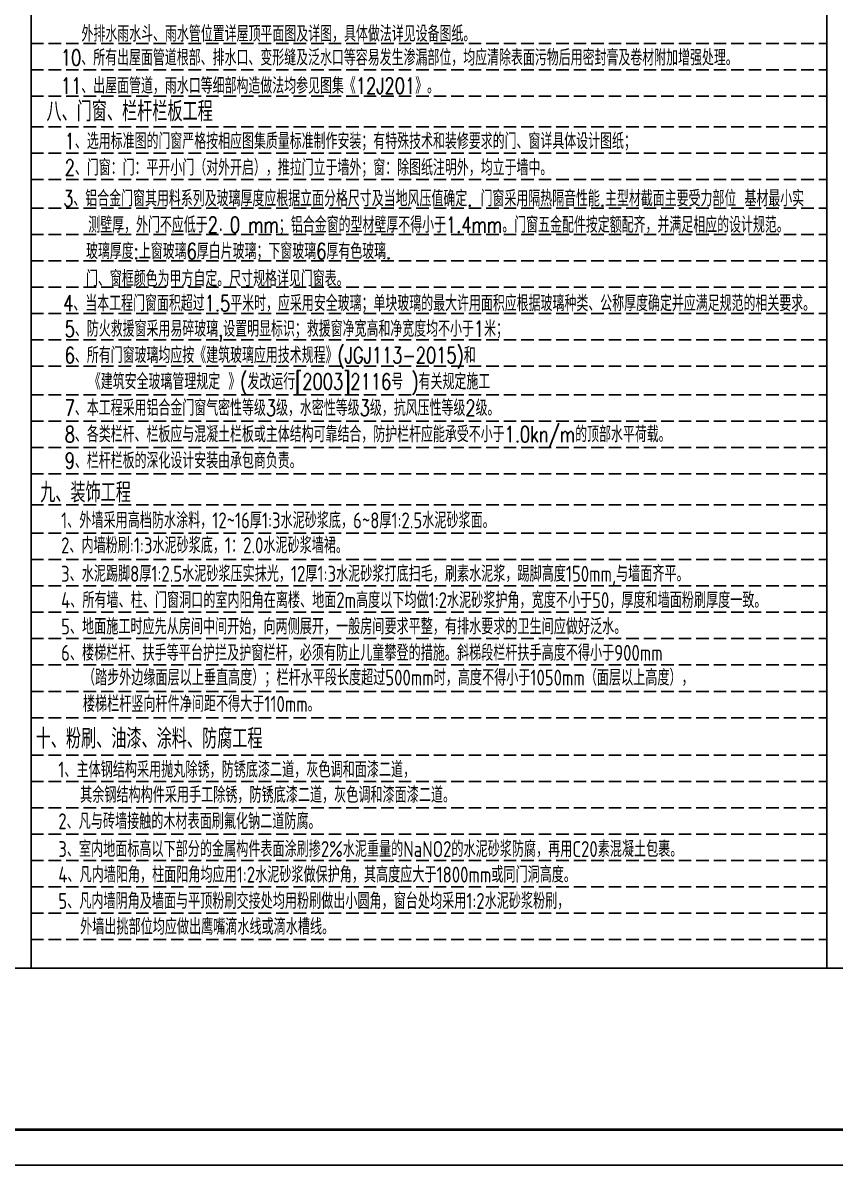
# Model space of a CAD drawing. Extents: x 177291 to 1288761, y 177638 to 322898.
# Drawn here: x 270480 to 286721, y 272928 to 295766 of the extents above; entities that cross this region are included whole.
import ezdxf

# ---------------------------------------------------------------- set-up
doc = ezdxf.new("R2010")
doc.units = 0
doc.header["$LTSCALE"] = 1000
doc.linetypes.add('DASH', pattern=[0.35, 0.25, -0.1])
for name, color, linetype in [('BORDER', 7, 'Continuous'), ('PUB_TITLE', 4, 'Continuous'), ('填充', 251, 'Continuous'), ('文字', 7, 'Continuous')]:
    doc.layers.add(name, color=color, linetype=linetype)
doc.styles.add('C', font='tssdeng.shx', dxfattribs={"height": 3, "bigfont": 'tssdchn.shx'})
doc.styles.add('HZTXT', font='romans.shx', dxfattribs={"width": 0.75, "height": 300, "bigfont": 'HZTXT.shx'})

msp = doc.modelspace()

# ---------------------------------------------------------------- linework, layer by layer
at = {"layer": 'BORDER', "const_width": 53.03}
msp.add_lwpolyline([(251948.07, 273635.42), (251948.07, 314221.27), (308937.97, 314221.27), (308937.97, 273635.42)], close=True, dxfattribs=at)
at = {"layer": 'PUB_TITLE'}
msp.add_lwpolyline([(250180.39, 272928.35), (250180.39, 314928.34), (309645.04, 314928.34), (309645.04, 272928.35)], close=True, dxfattribs=at)
at = {"layer": '填充'}
for p, q in [((270644.34, 310177.64), (270644.34, 276866.33)), ((286556.27, 310177.64), (286556.27, 276866.33)), ((254108.75, 276866.33), (302001.99, 276866.33))]:
    msp.add_line(p, q, dxfattribs=at)
at = {"layer": '填充', "linetype": 'DASH'}
for p, q in [((270644.34, 295354.19), (286556.27, 295354.19)), ((270644.34, 294827.25), (286556.27, 294827.25)), ((270644.34, 294300.31), (286556.27, 294300.31)), ((270644.34, 293684.78), (286556.27, 293684.78)), ((270644.34, 293157.84), (286556.27, 293157.84)), ((270644.34, 292630.9), (286556.27, 292630.9)), ((270644.34, 292060.82), (286556.27, 292060.82)), ((270644.34, 291533.89), (286556.27, 291533.89)), ((270644.34, 291006.95), (286556.27, 291006.95)), ((270644.34, 290480.01), (286556.27, 290480.01)), ((270644.34, 289953.07), (286556.27, 289953.07)), ((270644.34, 289426.13), (286556.27, 289426.13)), ((270644.34, 288899.19), (286556.27, 288899.19)), ((270644.34, 288329.12), (286556.27, 288329.12)), ((270644.34, 287802.18), (286556.27, 287802.18)), ((270644.34, 287275.24), (286556.27, 287275.24)), ((270644.34, 286748.3), (286556.27, 286748.3)), ((270644.34, 286131.4), (286556.27, 286131.4)), ((270644.34, 285562.69), (286556.27, 285562.69)), ((270644.34, 285035.75), (286556.27, 285035.75)), ((270644.34, 284508.82), (286556.27, 284508.82)), ((270644.34, 283981.88), (286556.27, 283981.88)), ((270644.34, 283454.94), (286556.27, 283454.94)), ((270644.34, 282928), (286556.27, 282928)), ((270644.34, 282401.06), (286556.27, 282401.06)), ((270644.34, 281874.13), (286556.27, 281874.13)), ((270644.34, 281126.86), (286556.27, 281126.86)), ((270644.34, 280599.92), (286556.27, 280599.92)), ((270644.34, 280072.98), (286556.27, 280072.98)), ((270644.34, 279546.04), (286556.27, 279546.04)), ((270644.34, 279019.11), (286556.27, 279019.11)), ((270644.34, 278492.17), (286556.27, 278492.17)), ((270644.34, 277965.23), (286556.27, 277965.23)), ((270644.34, 277965.23), (286556.27, 277965.23)), ((270644.34, 277438.29), (286556.27, 277438.29)), ((270644.34, 277438.29), (286556.27, 277438.29))]:
    msp.add_line(p, q, dxfattribs=at)

# ---------------------------------------------------------------- texts
at = {"style": 'HZTXT', "width": 0.75}
for s, p in [('外排水雨水斗、雨水管位置详屋顶平面图及详图，具体做法详见设备图纸。', (271651.62, 295389)), ('10、所有出屋面管道根部、排水口、变形缝及泛水口等容易发生渗漏部位，均应清除表面污物后用密封膏及卷材附加增强处理。', (271239.55, 294912.03)), ('11、出屋面管道，雨水口等细部构造做法均参见图集《12J201》。', (271239.55, 294349.97)), ('1、选用标准图的门窗严格按相应图集质量标准制作安装；有特殊技术和装修要求的门、窗详具体设计图纸；', (271315.95, 293241.52)), ('2、门窗：门：平开小门（对外开启），推拉门立于墙外；窗：除图纸注明外，均立于墙中。', (271315.95, 292712.91)), ('5、防火救援窗采用易碎玻璃,设置明显标识；救援窗净宽高和净宽度均不小于1米；', (271315.95, 289489.21)), ('6、所有门窗玻璃均应按《建筑玻璃应用技术规程》(JGJ113-2015)和', (271315.95, 288962.27)), (' 《建筑安全玻璃管理规定 》(发改运行[2003]2116号 )有关规定施工', (271635.95, 288435.33)), ('7、本工程采用铝合金门窗气密性等级3级，水密性等级3级，抗风压性等级2级。', (271315.95, 287908.39)), ('8、各类栏杆、栏板应与混凝土栏板或主体结构可靠结合，防护栏杆应能承受不小于1.0kn/m的顶部水平荷载。', (271315.95, 287381.46)), ('9、栏杆栏板的深化设计安装由承包商负责。', (271315.95, 286854.52))]:
    msp.add_text(s, height=318.1818, dxfattribs=at).set_placement(p)
at = {"color": 3, "style": 'HZTXT', "width": 0.75}
for s, p in [('3、铝合金门窗其用料系列及玻璃厚度应根据立面分格尺寸及当地风压值确定. 门窗采用隔热隔音性能.主型材截面主要受力部位 基材最小实', (271285.56, 292096.35)), ('测壁厚，外门不应低于2．0 mm；铝合金窗的型材壁厚不得小于1.4mm。门窗五金配件按定额配齐，并满足相应的设计规范。', (271788.56, 291569.42)), ('玻璃厚度:上窗玻璃6厚白片玻璃；下窗玻璃6厚有色玻璃.', (271742.58, 291041.99)), ('门、窗框颜色为甲方自定。尺寸规格详见门窗表。', (271742.58, 290494.14)), ('4、当本工程门窗面积超过1.5平米时，应采用安全玻璃；单块玻璃的最大许用面积应根据玻璃种类、公称厚度确定并应满足规范的相关要求。', (271285.56, 290000.67))]:
    msp.add_text(s, height=318.1818, dxfattribs=at).set_placement(p)
at = {"layer": '文字', "color": 3, "style": 'C', "width": 0.8}
for s, height, p in [('八、门窗、栏杆栏板工程', 397.7646, (270951.9, 293795.54)), ('九、装饰工程', 397.765, (270826.63, 286177.13)), ('十、粉刷、油漆、涂料、防腐工程', 397.7646, (270736.44, 281257.21))]:
    msp.add_text(s, height=height, dxfattribs=at).set_placement(p)
at = {"layer": '文字', "style": 'C', "width": 0.8}
for s, p in [('1、外墙采用高档防水涂料，12~16厚1:3水泥砂浆底，6~8厚1:2.5水泥砂浆面。', (271244.83, 285659.62)), ('2、内墙粉刷:1:3水泥砂浆底，1：2.0水泥砂浆墙裙。', (271244.83, 285160.36)), ('3、水泥踢脚8厚1:2.5水泥砂浆压实抹光，12厚1:3水泥砂浆打底扫毛，刷素水泥浆，踢脚高度150mm,与墙面齐平。', (271244.83, 284592.28)), ('4、所有墙、柱、门窗洞口的室内阳角在离楼、地面2m高度以下均做1:2水泥砂浆护角，宽度不小于50，厚度和墙面粉刷厚度一致。', (271244.83, 284065.34)), ('5、地面施工时应先从房间中间开始，向两侧展开，一般房间要求平整，有排水要求的卫生间应做好泛水。', (271244.83, 283538.4)), ('6、楼梯栏杆、扶手等平台护拦及护窗栏杆，必须有防止儿童攀登的措施。斜梯段栏杆扶手高度不得小于900mm', (271244.83, 283011.46)), ('（踏步外边缘面层以上垂直高度）；栏杆水平段长度超过500mm时，高度不得小于1050mm（面层以上高度），', (271680.96, 282516.9)), ('楼梯栏杆竖向杆件净间距不得大于110mm。', (271680.96, 281989.97)), ('1、主体钢结构采用抛丸除锈，防锈底漆二道，灰色调和面漆二道，', (271189.25, 280676.91)), ('其余钢结构构件采用手工除锈，防锈底漆二道，灰色调和漆面漆二道。', (271625.37, 280171.61)), ('2、凡与砖墙接触的木材表面刷氟化钠二道防腐。', (271189.25, 279644.42)), ('3、室内地面标高以下部分的金属构件表面涂刷掺2%%%水泥重量的NaNO%%1422%%143的水泥砂浆防腐，再用C20素混凝土包裹。', (271189.25, 279088.53)), ('4、凡内墙阳角，柱面阳角均应用1:2水泥砂浆做保护角，其高度应大于1800mm或同门洞高度。', (271189.25, 278577.81)), ('5、凡内墙阴角及墙面与平顶粉刷交接处均用粉刷做出小圆角，窗台处均采用1:2水泥砂浆粉刷，', (271189.25, 278050.87)), ('外墙出挑部位均应做出鹰嘴滴水线或滴水槽线。', (271625.37, 277536.92))]:
    msp.add_text(s, height=318.2117, dxfattribs=at).set_placement(p)

doc.saveas('drawing.dxf')
